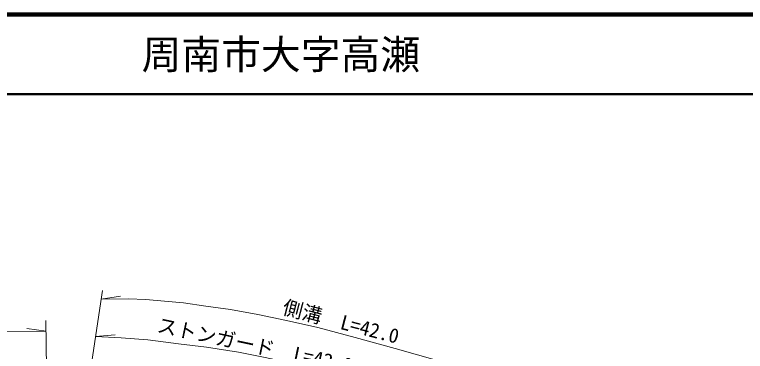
# Model space of a CAD drawing. Units: millimetres at full size, sheet at 1:1000; details may follow other scales. Extents: x 40000 to 680000, y 20000 to 380000.
# Drawn here: x 389062 to 480910, y 337735 to 380000 of the extents above; entities that cross this region are included whole.
import ezdxf
from ezdxf.enums import TextEntityAlignment as Align

# ---------------------------------------------------------------- set-up
doc = ezdxf.new("R2010")
doc.units = ezdxf.units.MM
doc.header["$LTSCALE"] = 1000
for name, color, linetype, lineweight in [('M-STR-HTXT', 7, 'Continuous', 13), ('M-TTL', 2, 'Continuous', 140), ('M-TTL-LINE', 7, 'Continuous', 50)]:
    doc.layers.add(name, color=color, linetype=linetype, lineweight=lineweight)
doc.layers.add('M-TTL-TXT', color=7, linetype='Continuous')
doc.styles.add('ＭＳ ゴシック', font='')
doc.styles.get('ＭＳ ゴシック').set_extended_font_data('MS Gothic')

msp = doc.modelspace()

# ---------------------------------------------------------------- linework, layer by layer
at = {"layer": 'M-STR-HTXT'}
for p, q in [((400124, 345369), (395100, 312656)), ((399960, 344299), (402389, 344654)), ((393006, 341627), (393314, 310058)), ((393019, 340287), (390585, 340602)), ((399237, 339593), (401682, 339814))]:
    msp.add_line(p, q, dxfattribs=at)
for points in [[(399960, 344299), (403334, 344318), (405548, 344245), (407885, 344050), (410269, 343807), (413116, 343418), (416207, 343005), (419631, 342363), (423240, 341598), (427186, 340712), (431866, 339489), (436883, 338113), (441930, 336676), (445050, 335652)], [(334281, 328859), (338745, 330708), (340815, 331480), (343558, 332452), (346351, 333349), (348794, 334097), (351288, 334820), (354555, 335667), (358374, 336557), (361980, 337360), (364841, 337908), (367212, 338300), (370113, 338770), (372680, 339142), (376002, 339485), (379320, 339815), (382967, 340056), (385955, 340210), (393019, 340287)], [(399237, 339593), (402436, 339435), (405790, 339163), (409658, 338680), (413193, 338257), (417212, 337623), (420536, 336959), (424653, 336076), (429159, 334992), (432987, 333943), (438068, 332317), (443725, 330358)]]:
    msp.add_lwpolyline(points, dxfattribs=at)
at = {"layer": 'M-TTL'}
msp.add_line((680000, 380000), (40000, 380000), dxfattribs=at)
at = {"layer": 'M-TTL-LINE'}
msp.add_line((40000, 370000), (680000, 370000), dxfattribs=at)

# ---------------------------------------------------------------- texts
at = {"layer": 'M-STR-HTXT', "style": 'ＭＳ ゴシック'}
for s, rotation, p in [('側溝  L=42.0', 345.356, (422471, 341935)), ('ストンガード\u3000L=42.0', 348.01, (406743, 339665))]:
    msp.add_text(s, height=1833, rotation=rotation, dxfattribs=at).set_placement(p, align=Align.BOTTOM_LEFT)
at = {"layer": 'M-TTL-TXT', "style": 'ＭＳ ゴシック'}
msp.add_text('周南市大字高瀬', height=3666, dxfattribs=at).set_placement((405024, 375000), align=Align.MIDDLE_LEFT)

doc.saveas('drawing.dxf')
